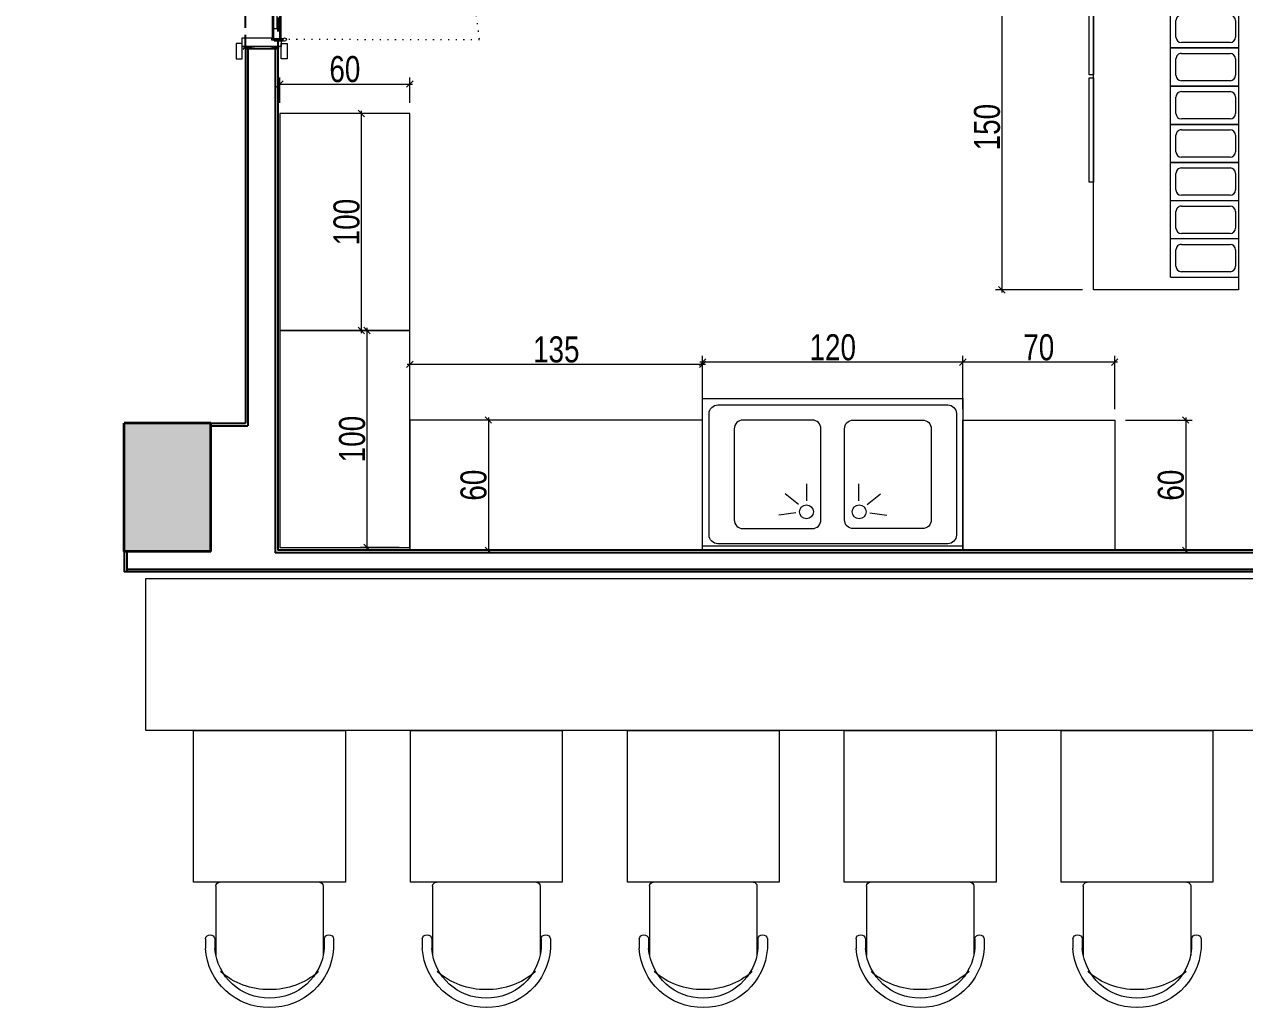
# Model space of a CAD drawing. Header units: millimetres. Extents: x 4 to 839, y -528 to 593.
# Drawn here: x 199.3 to 311.8, y 264.8 to 355.5 of the extents above; entities that cross this region are included whole.
import ezdxf

# ---------------------------------------------------------------- set-up
doc = ezdxf.new("R2010")
doc.units = ezdxf.units.MM
doc.linetypes.add('ACAD_ISO07W100', pattern=[3, 0, -3])
doc.linetypes.add('HIDDEN', pattern=[9.525, 6.35, -3.175])
for name, color, linetype, lineweight in [('alcıpan', 14, 'Continuous', 25), ('ICOL', 50, 'Continuous', 15), ('kapı', 25, 'Continuous', 20), ('kolon', 5, 'Continuous', 35), ('makine', 177, 'Continuous', 18), ('tarama', 252, 'Continuous', 18), ('tefriş', 34, 'Continuous', 20)]:
    doc.layers.add(name, color=color, linetype=linetype, lineweight=lineweight)
doc.layers.add('tefris ölcü', color=251, linetype='Continuous')
doc.styles.add('uban-2', font='GOTHIC.TTF', dxfattribs={"width": 0.8})
doc.linetypes.add('BATTING', pattern='A,0.0001,-0.1,[134,ltypeshp.shx,S=0.1,R=0,X=-0.1,Y=0],-0.2,[134,ltypeshp.shx,S=0.1,R=180,X=0.1,Y=0],-0.1', length=0.4001)
doc.dimstyles.new('1_50 uban', dxfattribs={"dimtxt": 12, "dimasz": 3, "dimexe": 3, "dimexo": 5, "dimgap": 0.5, "dimtad": 1, "dimdec": 0, "dimzin": 9, "dimtxsty": 'uban-2', "dimblk": 'OBLIQUE', "dimcen": 1.5, "dimdle": 1.25, "dimclrd": 251, "dimclre": 251, "dimclrt": 1, "dimazin": 2, "dimtfac": 1.25, "dimtdec": 0, "dimtix": 1, "dimtmove": 0, "dimatfit": 3, "dimldrblk": 'OBLIQUE', "dimfxl": 5, "dimtolj": 1, "dimtzin": 0, "dimarcsym": 0})

# ---------------------------------------------------------------- blocks, each defined once
blk = doc.blocks.new('*E119')
at = {"layer": 'tarama'}
h = blk.add_hatch(dxfattribs=at)
h.set_pattern_fill('JIS_STN_2.5', color=256, scale=5, angle=90)
h.set_pattern_definition([(135, (1508.865, -4939.552), (-8.838835, -8.838835), []), (135, (1508.865, -4930.727), (-8.838835, -8.838835), [6, -2.5])])
h.paths.add_polyline_path([(47.03, -5.78), (46.92, 0.21), (0, 0), (0.31, -68.35), (6.3, -68.35), (47.31, -68.16)])
h.paths.add_polyline_path([(52.81, -595.35), (11.81, -595.35), (11.81, -654.35), (52.81, -654.35)])
h.paths.add_polyline_path([(49.81, -1179.18), (0.31, -1179.37), (0.56, -1245.37), (50.06, -1245.18)])
h.paths.add_polyline_path([(765.99, -1225.39), (765.76, -1165.39), (724.76, -1165.55), (724.99, -1225.55)])
h.paths.add_polyline_path([(770.81, -595.35), (730.81, -595.35), (730.81, -654.35), (770.81, -654.35)])
h.paths.add_polyline_path([(765.69, -4.66), (725.7, -5.36), (726.75, -65.35), (766.75, -64.65)])
h.paths.add_polyline_path([(1288.72, -1.48), (1248.72, -2.18), (1249.76, -61.17), (1289.75, -60.47)])
h.paths.add_polyline_path([(1257.81, -603.85), (1257.81, -663.85), (1297.81, -663.85), (1297.81, -603.85)])
h.paths.add_polyline_path([(1297.76, -1164.81), (1257.76, -1164.97), (1257.99, -1224.97), (1297.99, -1224.81)])
h.paths.add_polyline_path([(1787.99, -1223.9), (1829.49, -1223.74), (1829.26, -1163.74), (1787.76, -1163.9)])
h.paths.add_polyline_path([(1820.31, -469.85), (1780.31, -469.85), (1780.31, -530.85), (1820.31, -530.85)])
h.paths.add_polyline_path([(1769.6, -47.54), (1809.59, -46.84), (1808.54, 13.15), (1768.55, 12.45)])
h.paths.add_polyline_path([(2353.42, -32.29), (2402.41, -31.43), (2401.13, 41.56), (2352.14, 40.7), (2352.25, 34.7)])
h.paths.add_polyline_path([(2405.57, -471.99), (2357.57, -472.18), (2357.84, -542.18), (2405.84, -541.99)])
h.paths.add_polyline_path([(2405.84, -1161.99), (2360.26, -1162.17), (2360.51, -1226.67), (2360.61, -1232.67), (2405.84, -1232.49)])
at = {"layer": 'alcıpan', "color": 7, "linetype": 'HIDDEN'}
for p, q in [((786.68, -422.65), (786.68, -322.65)), ((801.68, -322.65), (801.68, -422.65))]:
    blk.add_line(p, q, dxfattribs=at)
at = {"layer": 'alcıpan'}
for p, q in [((786.68, -422.65), (786.68, -595.35)), ((786.68, -422.65), (801.68, -422.65)), ((787.88, -422.65), (787.88, -596.55)), ((800.48, -422.65), (800.48, -655.05)), ((801.68, -422.65), (801.68, -653.85)), ((770.81, -595.35), (786.68, -595.35)), ((770.81, -596.55), (787.88, -596.55)), ((730.81, -654.35), (730.81, -663.85)), ((730.81, -654.35), (730.81, -663.85)), ((732.01, -654.35), (732.01, -663.85)), ((1257.81, -655.05), (800.48, -655.05)), ((1257.81, -653.85), (801.68, -653.85)), ((1257.81, -663.85), (730.81, -663.85)), ((1257.81, -662.65), (732.01, -662.65))]:
    blk.add_line(p, q, dxfattribs=at)
at = {"layer": 'kolon'}
for p, q in [((770.81, -595.35), (730.81, -595.35)), ((730.81, -654.35), (730.81, -595.35)), ((770.81, -654.35), (770.81, -595.35)), ((770.81, -654.35), (730.81, -654.35))]:
    blk.add_line(p, q, dxfattribs=at)
blk = doc.blocks.new('kapı100')
for p, q in [((9, 2.3), (9, 93.7)), ((9, 93.7), (13, 93.7)), ((9.6, 2.3), (9.6, 93.7)), ((12.4, 2.3), (12.4, 93.7)), ((13, 2.3), (13, 93.7)), ((8.49, 84.92), (8.49, 80.48)), ((9.6, 88.7), (12.4, 88.7)), ((13.51, 84.92), (13.51, 80.48)), ((2.75, 79.62), (2.75, 68.55)), ((3, 79.62), (2.75, 79.62)), ((3.12, 80.23), (3, 80.23)), ((3, 79.62), (3, 80.23)), ((3, 79.62), (3, 68.55)), ((4.97, 79.62), (3, 79.62)), ((4.97, 79.37), (3, 79.37)), ((3.12, 80.23), (3.12, 80.85)), ((4.85, 80.85), (3.12, 80.85)), ((4.85, 80.23), (3.12, 80.23)), ((3.37, 80.85), (3.37, 81.63)), ((4.6, 80.85), (4.6, 81.63)), ((4.85, 80.23), (4.85, 80.85)), ((4.85, 80.23), (4.97, 80.23)), ((4.97, 79.62), (4.97, 80.23)), ((4.97, 79.62), (4.97, 68.55)), ((4.97, 79.62), (5.22, 79.62)), ((5.08, 83.27), (8.49, 83.27)), ((5.08, 82.13), (8.49, 82.13)), ((5.22, 79.62), (5.22, 68.55)), ((5.22, 79.62), (5.22, 68.55)), ((8.49, 80.48), (8.99, 80.48)), ((13.51, 80.48), (13.01, 80.48)), ((15.92, 83.27), (13.51, 83.27)), ((15.92, 82.13), (13.51, 82.13)), ((15.78, 79.62), (15.78, 68.55)), ((15.78, 79.62), (15.78, 68.55)), ((16.03, 79.62), (15.78, 79.62)), ((16.15, 80.23), (16.03, 80.23)), ((16.03, 79.62), (16.03, 80.23)), ((16.03, 79.62), (16.03, 68.55)), ((16.03, 79.62), (18, 79.62)), ((16.03, 79.37), (18, 79.37)), ((16.15, 80.23), (16.15, 80.85)), ((16.15, 80.85), (17.88, 80.85)), ((16.15, 80.23), (17.88, 80.23)), ((16.4, 80.85), (16.4, 81.63)), ((17.63, 80.85), (17.63, 81.63)), ((17.88, 80.23), (17.88, 80.85)), ((17.88, 80.23), (18, 80.23)), ((18, 79.62), (18, 80.23)), ((18, 79.62), (18, 68.55)), ((18, 79.62), (18.25, 79.62)), ((18.25, 79.62), (18.25, 68.55)), ((3, 68.55), (2.75, 68.55)), ((4.97, 68.79), (3, 68.79)), ((4.97, 68.55), (3, 68.55)), ((3, 68.55), (3, 67.93)), ((3.12, 67.93), (3, 67.93)), ((4.85, 67.93), (3.12, 67.93)), ((3.12, 67.93), (3.12, 67.31)), ((4.85, 67.93), (4.85, 67.31)), ((4.85, 67.93), (4.97, 67.93)), ((4.97, 68.55), (5.22, 68.55)), ((4.97, 68.55), (4.97, 67.93)), ((16.03, 68.55), (15.78, 68.55)), ((16.03, 68.79), (18, 68.79)), ((16.03, 68.55), (18, 68.55)), ((16.03, 68.55), (16.03, 67.93)), ((16.15, 67.93), (16.03, 67.93)), ((16.15, 67.93), (17.88, 67.93)), ((16.15, 67.93), (16.15, 67.31)), ((17.88, 67.93), (17.88, 67.31)), ((17.88, 67.93), (18, 67.93)), ((18, 68.55), (18, 67.93)), ((18, 68.55), (18.25, 68.55)), ((4.85, 67.31), (3.12, 67.31)), ((3.37, 67.31), (3.37, 66.53)), ((4.6, 67.31), (4.6, 66.53)), ((16.15, 67.31), (17.88, 67.31)), ((16.4, 67.31), (16.4, 66.53)), ((17.63, 67.31), (17.63, 66.53)), ((9.6, 7.3), (12.4, 7.3)), ((9, 2.3), (13, 2.3)), ((9.8, 2.7), (14.02, 2.7)), ((9.8, 2.7), (9.8, 2.3)), ((9.8, 2.3), (13.81, 2.3)), ((9.8, 1.6), (9.8, 2)), ((9.8, 2), (13.81, 2)), ((9.8, 1.6), (14.02, 1.6))]:
    blk.add_line(p, q)
at = {"linetype": 'BATTING', "ltscale": 0.13}
blk.add_line((10.96, 88.7), (11, 7.3), dxfattribs=at)
at = {"linetype": 'ACAD_ISO07W100'}
blk.add_line((13, 2.3), (104.4, 2.18), dxfattribs=at)
for points in [[(-7, 95.7), (-7, 95.7), (-7.8, 95.7), (-7.8, 102.7), (-5, 102.7), (-5, 95.7), (-7, 95.7)], [(13, 102.7), (13, 95.7), (15.8, 95.7), (15.8, 102.7)], [(8.49, 84.92), (9, 84.92), (9, 80.48), (8.49, 80.48)], [(13.51, 84.92), (13, 84.92), (13, 80.48), (13.51, 80.48)], [(-7, 0.3), (-7, 0.3), (-7.8, 0.3), (-7.8, -6.7), (-5, -6.7), (-5, 0.3), (-7, 0.3)], [(13, -6.7), (13, 0.3), (15.8, 0.3), (15.8, -6.7)]]:
    blk.add_lwpolyline(points, close=True)
for points in [[(-5, 97), (-5, 93), (8.5, 93), (8.5, 94), (13, 94), (13, 97), (-5, 97)], [(-5, -1), (-5, 3), (8.5, 3), (8.5, 2), (13, 2), (13, -1), (-5, -1)]]:
    blk.add_lwpolyline(points)
blk.add_circle((14.6, 2.15), 0.8)
blk.add_arc((5.85, -4.85), 98.81, 4.1519, 85.8481, dxfattribs=at)
for centre, start_param, end_param in [((3.99, 82.7), 1.570796326946218, 7.853981634125804), ((3.99, 65.46), 1.570796326262073, 7.853981633441659)]:
    blk.add_ellipse(centre, major_axis=(-1.23, 0), ratio=0.999304, start_param=start_param, end_param=end_param)
at = {"extrusion": (0, 0, -1)}
for centre, start_param, end_param in [((17.01, 82.7), 1.570796326946218, 7.853981634125804), ((17.01, 65.46), 1.570796326262073, 7.853981633441659)]:
    blk.add_ellipse(centre, major_axis=(1.23, 0), ratio=0.999304, start_param=start_param, end_param=end_param, dxfattribs=at)
for points in [[(-4.88, 97.7, -0.38), (-4.75, 97.52, -0.38), (-4.69, 97.09, -0.38), (-3.27, 98.17, -0.38), (5.74, 96.24, -0.38), (9.27, 97.98, -0.38), (11.53, 97.43, -0.38), (12.08, 97.3, -0.38)], [(-4.47, -2.4, -0.38), (-4, -1.74, -0.38), (-4.08, -1.68, -0.38), (-3.98, -0.83, -0.38), (5.74, -2.76, -0.38), (9.27, -1.02, -0.38), (11.53, -1.57, -0.38), (12.08, -1.7, -0.38)]]:
    blk.add_open_spline(points, degree=3, knots=[0, 0, 0, 0, 1.74569, 4.067057, 5.855246, 11.085803, 12.762374, 12.762374, 12.762374, 12.762374])
blk = doc.blocks.new('KOL25')
at = {"linetype": 'Continuous'}
for p, q in [((-0.3118, -0.66), (-0.3118, -0.2926)), ((0.2578, -0.66), (0.2578, -0.2926)), ((-0.3668, -0.38), (-0.3668, -0.33)), ((-0.3168, -0.38), (-0.3168, -0.33)), ((0.2627, -0.38), (0.2627, -0.33)), ((0.3127, -0.38), (0.3127, -0.33)), ((0.2378, -0.68), (-0.2918, -0.68))]:
    blk.add_line(p, q, dxfattribs=at)
for centre, radius, start, end in [((-0.0319, -0.3521), 0.3356, 89.12583, 176.21977), ((-0.0222, -0.3521), 0.3356, 3.78023, 90.87417), ((-0.0319, -0.3523), 0.2858, 89.02716, 175.52756), ((-0.0338, -0.4953), 0.3835, 88.99116, 131.35212), ((-0.0222, -0.3523), 0.2858, 4.47244, 90.97284), ((-0.0203, -0.4953), 0.3835, 48.64788, 91.00884), ((-0.3418, -0.3765), 0.0252, 187.94426, 352.05574), ((0.2877, -0.3765), 0.0252, 187.94426, 352.05574), ((-0.2918, -0.66), 0.02, 180, 270), ((0.2378, -0.66), 0.02, 270, 0)]:
    blk.add_arc(centre, radius, start, end, dxfattribs=at)
blk = doc.blocks.new('_Oblique')
at = {"layer": 'ICOL', "color": 0, "lineweight": -2}
blk.add_line((-0.5, -0.5), (0.5, 0.5), dxfattribs=at)
blk = doc.blocks.new('*D81')
at = {"layer": 'Defpoints', "color": 0, "transparency": 16777216}
for p in [(840.18, -452.6), (862.56, -452.6), (862.56, -552.6)]:
    blk.add_point(p, dxfattribs=at)
at = {"layer": 'tefris ölcü', "color": 251, "lineweight": -2, "transparency": 16777216}
for p, q in [((857.56, -452.6), (837.18, -452.6)), ((840.18, -553.85), (840.18, -451.35)), ((857.56, -552.6), (837.18, -552.6))]:
    blk.add_line(p, q, dxfattribs=at)
at = {"layer": 'tefris ölcü', "color": 251, "lineweight": -2, "transparency": 16777216, "xscale": 3, "yscale": 3, "zscale": 3}
for p, rotation in [((840.18, -452.6), 90), ((840.18, -552.6), 270)]:
    blk.add_blockref('_Oblique', p, dxfattribs=dict(at, rotation=rotation))
at = {"layer": 'tefris ölcü', "color": 1, "transparency": 16777216, "insert": (833.38, -502.6), "char_height": 12, "attachment_point": 5, "rotation": 90, "style": 'uban-2'}
blk.add_mtext('\\A1;100', dxfattribs=at)
blk = doc.blocks.new('*D82')
at = {"layer": 'Defpoints', "color": 0, "transparency": 16777216}
for p in [(862.56, -438.98), (802.56, -452.6), (862.56, -452.6)]:
    blk.add_point(p, dxfattribs=at)
at = {"layer": 'tefris ölcü', "color": 251, "lineweight": -2, "transparency": 16777216}
for p, q in [((802.56, -447.6), (802.56, -435.98)), ((862.56, -447.6), (862.56, -435.98)), ((801.31, -438.98), (863.81, -438.98))]:
    blk.add_line(p, q, dxfattribs=at)
at = {"layer": 'tefris ölcü', "color": 251, "lineweight": -2, "transparency": 16777216, "xscale": 3, "yscale": 3, "zscale": 3, "rotation": 180}
blk.add_blockref('_Oblique', (802.56, -438.98), dxfattribs=at)
at = {"layer": 'tefris ölcü', "color": 251, "lineweight": -2, "transparency": 16777216, "xscale": 3, "yscale": 3, "zscale": 3}
blk.add_blockref('_Oblique', (862.56, -438.98), dxfattribs=at)
at = {"layer": 'tefris ölcü', "color": 1, "transparency": 16777216, "insert": (832.56, -432.18), "char_height": 12, "attachment_point": 5, "style": 'uban-2'}
blk.add_mtext('\\A1;60', dxfattribs=at)
blk = doc.blocks.new('*D83')
at = {"layer": 'Defpoints', "color": 0, "transparency": 16777216}
for p in [(930.06, -593.85), (898.75, -653.85), (930.06, -653.85)]:
    blk.add_point(p, dxfattribs=at)
at = {"layer": 'tefris ölcü', "color": 251, "lineweight": -2, "transparency": 16777216}
for p, q in [((925.06, -593.85), (895.75, -593.85)), ((898.75, -592.6), (898.75, -655.1)), ((925.06, -653.85), (895.75, -653.85))]:
    blk.add_line(p, q, dxfattribs=at)
at = {"layer": 'tefris ölcü', "color": 251, "lineweight": -2, "transparency": 16777216, "xscale": 3, "yscale": 3, "zscale": 3}
for p, rotation in [((898.75, -593.85), 90), ((898.75, -653.85), 270)]:
    blk.add_blockref('_Oblique', p, dxfattribs=dict(at, rotation=rotation))
at = {"layer": 'tefris ölcü', "color": 1, "transparency": 16777216, "insert": (891.95, -623.85), "char_height": 12, "attachment_point": 5, "rotation": 90, "style": 'uban-2'}
blk.add_mtext('\\A1;60', dxfattribs=at)
blk = doc.blocks.new('*D90')
at = {"layer": 'Defpoints', "color": 0, "transparency": 16777216}
for p in [(1187.56, -593.85, 0), (1187.56, -653.85), (1220.32, -653.85)]:
    blk.add_point(p, dxfattribs=at)
at = {"layer": 'tefris ölcü', "color": 251, "lineweight": -2, "transparency": 16777216}
for p, q in [((1192.56, -593.85), (1223.32, -593.85)), ((1220.32, -592.6), (1220.32, -655.1)), ((1192.56, -653.85), (1223.32, -653.85))]:
    blk.add_line(p, q, dxfattribs=at)
at = {"layer": 'tefris ölcü', "color": 251, "lineweight": -2, "transparency": 16777216, "xscale": 3, "yscale": 3, "zscale": 3}
for p, rotation in [((1220.32, -593.85), 90), ((1220.32, -653.85), 270)]:
    blk.add_blockref('_Oblique', p, dxfattribs=dict(at, rotation=rotation))
at = {"layer": 'tefris ölcü', "color": 1, "transparency": 16777216, "insert": (1213.51, -623.85), "char_height": 12, "attachment_point": 5, "rotation": 90, "style": 'uban-2'}
blk.add_mtext('\\A1;60', dxfattribs=at)
blk = doc.blocks.new('lavabo')
at = {"extrusion": (1.52846e-08, -6.3311e-09, 1)}
for p, q in [((-21.05, -31.64, 0), (-26.06, -25.54, 0)), ((-17.24, -30.41, 0), (-16.13, -22.6, 0)), ((-22.71, -35.55, 0), (-30.6, -35.55, 0)), ((-22.71, -59.45, 0), (-30.6, -59.45, 0)), ((-21.05, -63.36, 0), (-26.06, -69.46, 0)), ((-17.24, -64.59, 0), (-16.13, -72.4, 0))]:
    blk.add_line(p, q, dxfattribs=at)
for points in [[(-70, -107.5), (-70, 12.5), (0, 12.5), (0, -107.5)], [(-2, -107.5), (-2, 12.5), (0, 12.5), (0, -107.5)]]:
    blk.add_lwpolyline(points, close=True, dxfattribs=at)
blk.add_lwpolyline([(-67, -100.5), (-67, 5.5, -0.414214), (-63, 9.5), (-7, 9.5, -0.414214), (-3, 5.5), (-3, -100.5, -0.414214), (-7, -104.5), (-63, -104.5, -0.414214)], format="xyb", close=True, dxfattribs=at)
at = {"extrusion": (1.52846e-08, -6.3311e-09, 1), "elevation": 0}
for points in [[(-60, -38.07), (-60, -6.07, -0.414214), (-56, -2.07), (-14, -2.07, -0.414214), (-10, -6.07), (-10, -38.07, -0.414214), (-14, -42.07), (-56, -42.07, -0.414214)], [(-60, -56.93), (-60, -88.93, 0.414214), (-56, -92.93), (-14, -92.93, 0.414214), (-10, -88.93), (-10, -56.93, 0.414214), (-14, -52.93), (-56, -52.93, 0.414214)]]:
    blk.add_lwpolyline(points, format="xyb", close=True, dxfattribs=at)
at = {"extrusion": (1.52846e-08, -6.3311e-09, 1)}
for centre in [(-17.74, -35.35, 0), (-17.74, -59.65, 0)]:
    blk.add_circle(centre, 3.19, dxfattribs=at)
blk = doc.blocks.new('salata hazırlık')
for p, q in [((0, -66.8), (0, 0)), ((0, 0), (150, 0)), ((3.33, 0), (3.33, -31.3)), ((3.33, -31.3), (3.33, 0)), ((20.93, 0), (20.93, -31.3)), ((20.93, -31.3), (20.93, 0)), ((5.83, -26.3), (5.83, -3.8)), ((8.33, -1.3), (15.93, -1.3)), ((18.43, -3.8), (18.43, -26.3)), ((23.43, -26.3), (23.43, -3.8)), ((25.93, -1.3), (33.53, -1.3)), ((36.03, -3.8), (36.03, -26.3)), ((38.53, -31.3), (38.53, 0)), ((38.53, 0), (38.53, -31.3)), ((41.03, -26.3), (41.03, -3.8)), ((43.53, -1.3), (51.13, -1.3)), ((53.63, -3.8), (53.63, -26.3)), ((56.13, 0), (56.13, -31.3)), ((56.13, -31.3), (56.13, 0)), ((58.63, -26.3), (58.63, -3.8)), ((61.13, -1.3), (68.73, -1.3)), ((71.23, -3.8), (71.23, -26.3)), ((73.73, 0), (73.73, -31.3)), ((73.73, -31.3), (73.73, 0)), ((76.23, -26.3), (76.23, -3.8)), ((78.73, -1.3), (86.33, -1.3)), ((88.83, -3.8), (88.83, -26.3)), ((91.33, -31.3), (91.33, 0)), ((91.33, 0), (91.33, -31.3)), ((93.83, -26.3), (93.83, -3.8)), ((96.33, -1.3), (103.93, -1.3)), ((106.43, -3.8), (106.43, -26.3)), ((108.93, 0), (108.93, -31.3)), ((111.43, -26.3), (111.43, -3.8)), ((113.93, -1.3), (121.53, -1.3)), ((124.03, -3.8), (124.03, -26.3)), ((126.53, 0), (126.53, -31.3)), ((129.03, -26.3), (129.03, -3.8)), ((131.53, -1.3), (139.13, -1.3)), ((141.63, -3.8), (141.63, -26.3)), ((144.13, -31.3), (144.13, 0)), ((150, 0), (150, -66.8)), ((20.93, -31.3), (3.33, -31.3)), ((15.93, -28.8), (8.33, -28.8)), ((38.53, -31.3), (20.93, -31.3)), ((33.53, -28.8), (25.93, -28.8)), ((56.13, -31.3), (38.53, -31.3)), ((51.13, -28.8), (43.53, -28.8)), ((73.73, -31.3), (56.13, -31.3)), ((68.73, -28.8), (61.13, -28.8)), ((91.33, -31.3), (73.73, -31.3)), ((86.33, -28.8), (78.73, -28.8)), ((108.93, -31.3), (91.33, -31.3)), ((103.93, -28.8), (96.33, -28.8)), ((126.53, -31.3), (108.93, -31.3)), ((121.53, -28.8), (113.93, -28.8)), ((144.13, -31.3), (126.53, -31.3)), ((139.13, -28.8), (131.53, -28.8)), ((150, -66.8), (0, -66.8)), ((2.83, -68.75), (2.83, -66.75)), ((2.83, -66.75), (50.83, -66.75)), ((50.83, -66.75), (50.83, -68.75)), ((52.32, -68.75), (52.32, -66.75)), ((52.32, -66.75), (100.32, -66.75)), ((100.32, -66.75), (100.32, -68.75)), ((50.83, -68.75), (2.83, -68.75)), ((100.32, -68.75), (52.32, -68.75))]:
    blk.add_line(p, q)
for centre, start, end in [((8.33, -3.8), 90, 180), ((15.93, -3.8), 0, 90), ((25.93, -3.8), 90, 180), ((33.53, -3.8), 0, 90), ((43.53, -3.8), 90, 180), ((51.13, -3.8), 0, 90), ((61.13, -3.8), 90, 180), ((68.73, -3.8), 0, 90), ((78.73, -3.8), 90, 180), ((86.33, -3.8), 0, 90), ((96.33, -3.8), 90, 180), ((103.93, -3.8), 0, 90), ((113.93, -3.8), 90, 180), ((121.53, -3.8), 0, 90), ((131.53, -3.8), 90, 180), ((139.13, -3.8), 0, 90), ((8.33, -26.3), 180, 270), ((15.93, -26.3), 270, 0), ((25.93, -26.3), 180, 270), ((33.53, -26.3), 270, 0), ((43.53, -26.3), 180, 270), ((51.13, -26.3), 270, 0), ((61.13, -26.3), 180, 270), ((68.73, -26.3), 270, 0), ((78.73, -26.3), 180, 270), ((86.33, -26.3), 270, 0), ((96.33, -26.3), 180, 270), ((103.93, -26.3), 270, 0), ((113.93, -26.3), 180, 270), ((121.53, -26.3), 270, 0), ((131.53, -26.3), 180, 270), ((139.13, -26.3), 270, 0)]:
    blk.add_arc(centre, 2.5, start, end)
blk = doc.blocks.new('*D102')
at = {"layer": 'Defpoints', "color": 0, "transparency": 16777216}
for p in [(1177.81, -383.85, 0), (1135.54, -533.85), (1177.68, -533.85, 0)]:
    blk.add_point(p, dxfattribs=at)
at = {"layer": 'tefris ölcü', "color": 251, "lineweight": -2, "transparency": 16777216}
for p, q in [((1135.54, -382.6), (1135.54, -535.1)), ((1172.81, -383.85), (1132.54, -383.85)), ((1172.68, -533.85), (1132.54, -533.85))]:
    blk.add_line(p, q, dxfattribs=at)
at = {"layer": 'tefris ölcü', "color": 251, "lineweight": -2, "transparency": 16777216, "xscale": 3, "yscale": 3, "zscale": 3}
for p, rotation in [((1135.54, -383.85), 90), ((1135.54, -533.85), 270)]:
    blk.add_blockref('_Oblique', p, dxfattribs=dict(at, rotation=rotation))
at = {"layer": 'tefris ölcü', "color": 1, "transparency": 16777216, "insert": (1128.74, -458.85), "char_height": 12, "attachment_point": 5, "rotation": 90, "style": 'uban-2'}
blk.add_mtext('\\A1;150', dxfattribs=at)
blk = doc.blocks.new('*D103')
at = {"layer": 'Defpoints', "color": 0, "transparency": 16777216}
for p in [(1117.56, -567.18), (1117.56, -593.85, 0), (1187.56, -593.85, 0)]:
    blk.add_point(p, dxfattribs=at)
at = {"layer": 'tefris ölcü', "color": 251, "lineweight": -2, "transparency": 16777216}
for p, q in [((1188.81, -567.18), (1116.31, -567.18)), ((1117.56, -588.85), (1117.56, -564.18)), ((1187.56, -588.85), (1187.56, -564.18))]:
    blk.add_line(p, q, dxfattribs=at)
at = {"layer": 'tefris ölcü', "color": 251, "lineweight": -2, "transparency": 16777216, "xscale": 3, "yscale": 3, "zscale": 3, "rotation": 180}
blk.add_blockref('_Oblique', (1117.56, -567.18), dxfattribs=at)
at = {"layer": 'tefris ölcü', "color": 251, "lineweight": -2, "transparency": 16777216, "xscale": 3, "yscale": 3, "zscale": 3}
blk.add_blockref('_Oblique', (1187.56, -567.18), dxfattribs=at)
at = {"layer": 'tefris ölcü', "color": 1, "transparency": 16777216, "insert": (1152.56, -560.38), "char_height": 12, "attachment_point": 5, "style": 'uban-2'}
blk.add_mtext('\\A1;70', dxfattribs=at)
blk = doc.blocks.new('*D104')
at = {"layer": 'Defpoints', "color": 0, "transparency": 16777216}
for p in [(997.56, -567.18), (997.56, -593.85), (1117.56, -593.85, 0)]:
    blk.add_point(p, dxfattribs=at)
at = {"layer": 'tefris ölcü', "color": 251, "lineweight": -2, "transparency": 16777216}
for p, q in [((1118.81, -567.18), (996.31, -567.18)), ((997.56, -588.85), (997.56, -564.18)), ((1117.56, -588.85), (1117.56, -564.18))]:
    blk.add_line(p, q, dxfattribs=at)
at = {"layer": 'tefris ölcü', "color": 251, "lineweight": -2, "transparency": 16777216, "xscale": 3, "yscale": 3, "zscale": 3, "rotation": 180}
blk.add_blockref('_Oblique', (997.56, -567.18), dxfattribs=at)
at = {"layer": 'tefris ölcü', "color": 251, "lineweight": -2, "transparency": 16777216, "xscale": 3, "yscale": 3, "zscale": 3}
blk.add_blockref('_Oblique', (1117.56, -567.18), dxfattribs=at)
at = {"layer": 'tefris ölcü', "color": 1, "transparency": 16777216, "insert": (1057.56, -560.38), "char_height": 12, "attachment_point": 5, "style": 'uban-2'}
blk.add_mtext('\\A1;120', dxfattribs=at)
blk = doc.blocks.new('*D115')
at = {"layer": 'Defpoints', "color": 0, "transparency": 16777216}
for p in [(862.56, -552.6), (842.76, -652.6), (862.56, -652.6)]:
    blk.add_point(p, dxfattribs=at)
at = {"layer": 'tefris ölcü', "color": 251, "lineweight": -2, "transparency": 16777216}
for p, q in [((842.76, -551.35), (842.76, -653.85)), ((857.56, -552.6), (839.76, -552.6)), ((857.56, -652.6), (839.76, -652.6))]:
    blk.add_line(p, q, dxfattribs=at)
at = {"layer": 'tefris ölcü', "color": 251, "lineweight": -2, "transparency": 16777216, "xscale": 3, "yscale": 3, "zscale": 3}
for p, rotation in [((842.76, -552.6), 90), ((842.76, -652.6), 270)]:
    blk.add_blockref('_Oblique', p, dxfattribs=dict(at, rotation=rotation))
at = {"layer": 'tefris ölcü', "color": 1, "transparency": 16777216, "insert": (835.96, -602.6), "char_height": 12, "attachment_point": 5, "rotation": 90, "style": 'uban-2'}
blk.add_mtext('\\A1;100', dxfattribs=at)
blk = doc.blocks.new('*D116')
at = {"layer": 'Defpoints', "color": 0, "transparency": 16777216}
for p in [(997.56, -568.16), (862.56, -593.85), (997.56, -593.85)]:
    blk.add_point(p, dxfattribs=at)
at = {"layer": 'tefris ölcü', "color": 251, "lineweight": -2, "transparency": 16777216}
for p, q in [((861.31, -568.16), (998.81, -568.16)), ((862.56, -588.85), (862.56, -565.16)), ((997.56, -588.85), (997.56, -565.16))]:
    blk.add_line(p, q, dxfattribs=at)
at = {"layer": 'tefris ölcü', "color": 251, "lineweight": -2, "transparency": 16777216, "xscale": 3, "yscale": 3, "zscale": 3, "rotation": 180}
blk.add_blockref('_Oblique', (862.56, -568.16), dxfattribs=at)
at = {"layer": 'tefris ölcü', "color": 251, "lineweight": -2, "transparency": 16777216, "xscale": 3, "yscale": 3, "zscale": 3}
blk.add_blockref('_Oblique', (997.56, -568.16), dxfattribs=at)
at = {"layer": 'tefris ölcü', "color": 1, "transparency": 16777216, "insert": (930.06, -561.36), "char_height": 12, "attachment_point": 5, "style": 'uban-2'}
blk.add_mtext('\\A1;135', dxfattribs=at)
blk = doc.blocks.new('*E120')
at = {"layer": 'makine'}
for points in [[(802.56, -452.6), (802.56, -552.6), (862.56, -552.6), (862.56, -452.6)], [(802.56, -552.6), (802.56, -652.6), (862.56, -652.6), (862.56, -552.6)], [(997.56, -593.85), (862.56, -593.85), (862.56, -653.85), (997.56, -653.85)]]:
    blk.add_lwpolyline(points, close=True, dxfattribs=at)
at = {"layer": 'makine', "elevation": 0}
blk.add_lwpolyline([(1117.56, -593.85), (1187.56, -593.85), (1187.56, -653.85), (1117.56, -653.85)], close=True, dxfattribs=at)
at = {"layer": 'tefriş'}
for points in [[(1764.11, -666.85), (1764.11, -736.85), (740.81, -736.85), (740.81, -666.85)], [(832.83, -806.85), (762.83, -806.85), (762.83, -736.85), (832.83, -736.85)], [(932.83, -806.85), (862.83, -806.85), (862.83, -736.85), (932.83, -736.85)], [(1032.83, -806.85), (962.83, -806.85), (962.83, -736.85), (1032.83, -736.85)], [(1132.84, -806.85), (1062.84, -806.85), (1062.84, -736.85), (1132.84, -736.85)], [(1232.84, -806.85), (1162.84, -806.85), (1162.84, -736.85), (1232.84, -736.85)]]:
    blk.add_lwpolyline(points, close=True, dxfattribs=at)
at = {"layer": 'kapı'}
blk.add_blockref('kapı100', (790.18, -420.65), dxfattribs=at)
at = {"layer": 'makine', "rotation": 270}
for name, p in [('salata hazırlık', (1244.61, -383.85, 0)), ('lavabo', (1105.06, -653.85, 0))]:
    blk.add_blockref(name, p, dxfattribs=at)
at = {"layer": 'tefriş', "xscale": -87, "yscale": 87, "zscale": 87, "rotation": 180}
for p in [(800.18, -866.01), (900.18, -866.01), (1000.19, -866.01), (1100.19, -866.01), (1200.19, -866.01)]:
    blk.add_blockref('KOL25', p, dxfattribs=at)
at = {"layer": 'tefris ölcü'}
dim = blk.add_linear_dim(base=(1135.54, -533.85), p1=(1177.81, -383.85, 0), p2=(1177.68, -533.85, 0), angle=90, dimstyle='1_50 uban', override={"dimtmove": 1}, dxfattribs=at)
dim.commit()
dim.dimension.update_dxf_attribs({"geometry": '*D102', "text_midpoint": (1128.74, -458.85)})
for base, p1, p2, picture, middle in [((862.56, -438.98), (802.56, -452.6), (862.56, -452.6), '*D82', (832.56, -432.18)), ((997.56, -568.16), (862.56, -593.85), (997.56, -593.85), '*D116', (930.06, -561.36)), ((997.56, -567.18), (1117.56, -593.85, 0), (997.56, -593.85), '*D104', (1057.56, -560.38)), ((1117.56, -567.18), (1187.56, -593.85, 0), (1117.56, -593.85, 0), '*D103', (1152.56, -560.38))]:
    dim = blk.add_linear_dim(base=base, p1=p1, p2=p2, dimstyle='1_50 uban', dxfattribs=at)
    dim.commit()
    dim.dimension.update_dxf_attribs({"geometry": picture, "text_midpoint": middle})
for base, p1, p2, picture, middle in [((840.18, -452.6), (862.56, -552.6), (862.56, -452.6), '*D81', (833.38, -502.6)), ((842.76, -652.6), (862.56, -552.6), (862.56, -652.6), '*D115', (835.96, -602.6)), ((898.75, -653.85), (930.06, -593.85), (930.06, -653.85), '*D83', (891.95, -623.85)), ((1220.32, -653.85), (1187.56, -593.85, 0), (1187.56, -653.85), '*D90', (1213.51, -623.85))]:
    dim = blk.add_linear_dim(base=base, p1=p1, p2=p2, angle=90, dimstyle='1_50 uban', dxfattribs=at)
    dim.commit()
    dim.dimension.update_dxf_attribs({"geometry": picture, "text_midpoint": middle})

msp = doc.modelspace()

# ---------------------------------------------------------------- block references
at = {"xscale": 0.1999999999373226, "yscale": 0.1999999999373226, "zscale": 0.1999999999373226}
msp.add_blockref('*E119', (62.34, 437.76), dxfattribs=at)
at = {"layer": 'tefriş', "xscale": 0.1999999999373226, "yscale": 0.1999999999373226, "zscale": 0.1999999999373226}
msp.add_blockref('*E120', (62.34, 437.76), dxfattribs=at)

doc.saveas('drawing.dxf')
